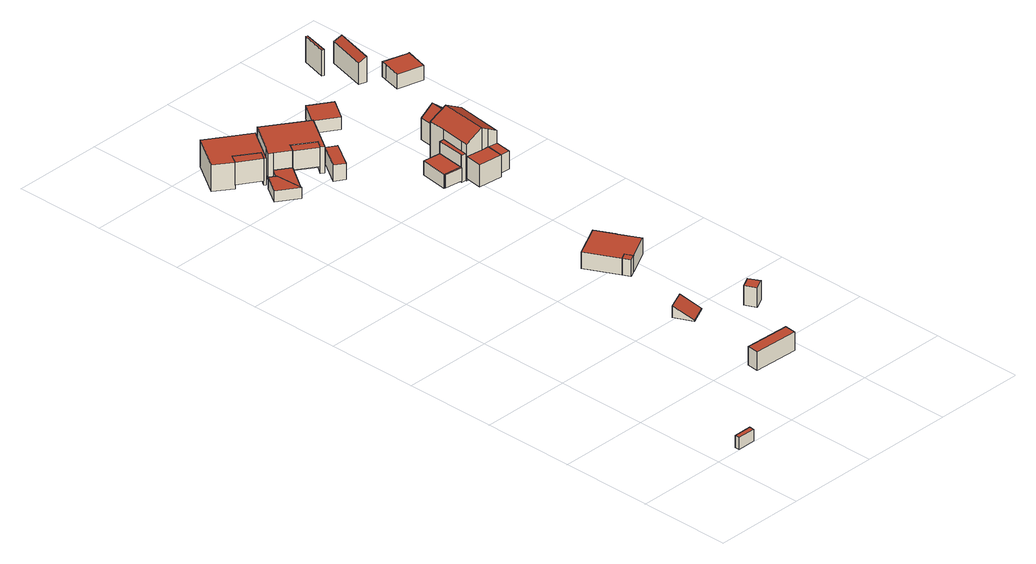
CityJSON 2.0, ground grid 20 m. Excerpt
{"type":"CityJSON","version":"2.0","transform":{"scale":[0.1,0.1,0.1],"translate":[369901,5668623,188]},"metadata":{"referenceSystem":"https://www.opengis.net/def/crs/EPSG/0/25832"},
"CityObjects":{
"building1":{"type":"Building","attributes":{"Gemeindeschluessel":"05120000","function":"51009_1610","roofType":"1000","measuredHeight":2.58},"geometry":[{"type":"Solid","lod":"2","boundaries":[[[[0,1,2,3]],[[4,5,1,0]],[[6,7,5,4]],[[3,2,7,6]],[[4,0,3,6]],[[1,5,7,2]]]],"semantics":{"surfaces":[{"type":"WallSurface"},{"type":"RoofSurface"},{"type":"GroundSurface"}],"values":[[0,0,0,0,1,2]]}}]},
"building2":{"type":"Building","attributes":{"Gemeindeschluessel":"05120000","function":"51009_1610","roofType":"1000","measuredHeight":4.02},"geometry":[{"type":"Solid","lod":"2","boundaries":[[[[8,9,10,11]],[[12,13,9,8]],[[14,15,13,12]],[[11,10,15,14]],[[12,8,11,14]],[[9,13,15,10]]]],"semantics":{"surfaces":[{"type":"WallSurface"},{"type":"RoofSurface"},{"type":"GroundSurface"}],"values":[[0,0,0,0,1,2]]}}]},
"building3":{"type":"Building","attributes":{"Gemeindeschluessel":"05120000","function":"31001_3022","roofType":"2100","measuredHeight":2.65},"address":[{"country":"Germany","locality":"Remscheid","thoroughfareNumber":"34","thoroughfareName":"Küppelstein"}],"geometry":[{"type":"Solid","lod":"2","boundaries":[[[[16,17,18,19]],[[20,21,17,16]],[[22,23,21,20]],[[19,18,23,22]],[[20,16,19,22]],[[17,21,23,18]]]],"semantics":{"surfaces":[{"type":"WallSurface"},{"type":"RoofSurface"},{"type":"GroundSurface"}],"values":[[0,0,0,0,1,2]]}}]},
"building4":{"type":"Building","attributes":{"Gemeindeschluessel":"05120000","function":"31001_3022","roofType":"1000","measuredHeight":4.33},"address":[{"country":"Germany","locality":"Remscheid","thoroughfareNumber":"34","thoroughfareName":"Küppelstein"}],"geometry":[{"type":"Solid","lod":"2","boundaries":[[[[24,25,26,27]],[[28,29,25,24]],[[30,31,29,28]],[[27,26,31,30]],[[28,24,27,30]],[[25,29,31,26]]]],"semantics":{"surfaces":[{"type":"WallSurface"},{"type":"RoofSurface"},{"type":"GroundSurface"}],"values":[[0,0,0,0,1,2]]}}]},
"building5":{"type":"Building","attributes":{"Gemeindeschluessel":"05120000","function":"31001_3022"},"address":[{"country":"Germany","locality":"Remscheid","thoroughfareNumber":"34","thoroughfareName":"Küppelstein"}],"children":["building5-1","building5-2"]},
"building5-1":{"type":"BuildingPart","attributes":{"roofType":"1000","measuredHeight":3.74},"parents":["building5"],"geometry":[{"type":"MultiSurface","lod":"2","boundaries":[[[32,33,34,35]],[[36,37,33,32]],[[38,39,37,36]],[[40,41,39,38]],[[42,43,41,40]],[[44,45,43,42]],[[42,40,38,36,32,35,46,44]],[[34,33,37,39,41,43,45,47]],[[35,34,47,46]],[[46,48,47,45,44]]],"semantics":{"surfaces":[{"type":"WallSurface"},{"type":"RoofSurface"},{"type":"GroundSurface"},{"type":"ClosureSurface"}],"values":[0,0,0,0,0,0,1,2,3,3]}}]},
"building5-2":{"type":"BuildingPart","attributes":{"roofType":"1000","measuredHeight":3.77},"address":[{"country":"Germany","locality":"Remscheid","thoroughfareNumber":"34","thoroughfareName":"Küppelstein"}],"parents":["building5"],"geometry":[{"type":"MultiSurface","lod":"2","boundaries":[[[49,50,45,44]],[[35,34,50,49]],[[44,46,35,49]],[[47,45,50,34]],[[47,34,47,51]],[[51,47,34,35,46]],[[44,45,47,45,44,46]]],"semantics":{"surfaces":[{"type":"WallSurface"},{"type":"RoofSurface"},{"type":"GroundSurface"},{"type":"ClosureSurface"}],"values":[0,0,1,2,0,3,0]}}]},
"building6":{"type":"Building","attributes":{"Gemeindeschluessel":"05120000","function":"51009_1610","roofType":"1000","measuredHeight":4.96},"geometry":[{"type":"Solid","lod":"2","boundaries":[[[[52,53,54,55]],[[56,57,53,52]],[[58,59,57,56]],[[55,54,59,58]],[[56,52,55,58]],[[53,57,59,54]]]],"semantics":{"surfaces":[{"type":"WallSurface"},{"type":"RoofSurface"},{"type":"GroundSurface"}],"values":[[0,0,0,0,1,2]]}}]},
"building7":{"type":"Building","attributes":{"Gemeindeschluessel":"05120000","function":"31001_1010","roofType":"1000","measuredHeight":5.97},"address":[{"country":"Germany","locality":"Remscheid","thoroughfareNumber":"38","thoroughfareName":"Küppelstein"}],"geometry":[{"type":"Solid","lod":"2","boundaries":[[[[56,60,61,62]],[[52,63,60,56]],[[55,64,63,52]],[[58,65,64,55]],[[66,67,65,58]],[[68,69,67,66]],[[70,71,69,68]],[[72,73,71,70]],[[62,61,73,72]],[[70,68,66,58,55,52,56,62,72]],[[60,63,64,65,67,69,71,73,61]]]],"semantics":{"surfaces":[{"type":"WallSurface"},{"type":"RoofSurface"},{"type":"GroundSurface"}],"values":[[0,0,0,0,0,0,0,0,0,1,2]]}}]},
"building8":{"type":"Building","attributes":{"Gemeindeschluessel":"05120000","function":"31001_1010"},"address":[{"country":"Germany","locality":"Remscheid","thoroughfareNumber":"36","thoroughfareName":"Küppelstein"}],"children":["building8-1","building8-2","building8-3"]},
"building8-1":{"type":"BuildingPart","attributes":{"roofType":"1000","measuredHeight":5.79},"parents":["building8"],"geometry":[{"type":"MultiSurface","lod":"2","boundaries":[[[74,75,76,77]],[[78,79,80,81]],[[82,83,79,78]],[[84,85,83,82]],[[86,87,85,84]],[[88,89,87,86]],[[90,91,89,88]],[[92,93,91,90]],[[77,76,93,92]],[[90,88,86,84,82,78,81,74,77,92]],[[75,80,79,83,85,87,89,91,93,76]],[[81,94,95,96,75,80,75,74]],[[80,75,96,95,94]]],"semantics":{"surfaces":[{"type":"WallSurface"},{"type":"RoofSurface"},{"type":"GroundSurface"},{"type":"ClosureSurface"}],"values":[0,0,0,0,0,0,0,0,0,1,2,0,3]}}]},
"building8-2":{"type":"BuildingPart","attributes":{"roofType":"1000","measuredHeight":2.51},"address":[{"country":"Germany","locality":"Remscheid","thoroughfareNumber":"36","thoroughfareName":"Küppelstein"}],"parents":["building8"],"geometry":[{"type":"MultiSurface","lod":"2","boundaries":[[[97,98,99,100]],[[101,102,98,97]],[[103,104,102,101]],[[97,100,103,101]],[[99,98,102,104]],[[100,99,105,106,103]],[[104,106,105,99]]],"semantics":{"surfaces":[{"type":"WallSurface"},{"type":"RoofSurface"},{"type":"GroundSurface"},{"type":"ClosureSurface"}],"values":[0,0,0,1,2,0,3]}}]},
"building8-3":{"type":"BuildingPart","attributes":{"roofType":"1000","measuredHeight":1.99},"parents":["building8"],"geometry":[{"type":"Solid","lod":"2","boundaries":[[[[95,80,104,106]],[[105,99,75,96]],[[96,95,106,105]],[[80,75,99,104]],[[96,75,80,95]],[[106,104,99,105]]]],"semantics":{"surfaces":[{"type":"WallSurface"},{"type":"RoofSurface"},{"type":"GroundSurface"},{"type":"ClosureSurface"}],"values":[[0,0,1,2,3,3]]}}]},
"building9":{"type":"Building","attributes":{"Gemeindeschluessel":"05120000","function":"31001_2463","roofType":"1000","measuredHeight":3.6},"address":[{"country":"Germany","locality":"Remscheid","thoroughfareNumber":"36","thoroughfareName":"Küppelstein"}],"geometry":[{"type":"Solid","lod":"2","boundaries":[[[[107,108,109,110]],[[111,112,108,107]],[[113,114,112,111]],[[110,109,114,113]],[[111,107,110,113]],[[108,112,114,109]]]],"semantics":{"surfaces":[{"type":"WallSurface"},{"type":"RoofSurface"},{"type":"GroundSurface"}],"values":[[0,0,0,0,1,2]]}}]},
"building10":{"type":"Building","attributes":{"Gemeindeschluessel":"05120000","function":"51009_1610","roofType":"1000","measuredHeight":4.22},"geometry":[{"type":"Solid","lod":"2","boundaries":[[[[115,116,117,118]],[[119,120,116,115]],[[121,122,120,119]],[[118,117,122,121]],[[119,115,118,121]],[[116,120,122,117]]]],"semantics":{"surfaces":[{"type":"WallSurface"},{"type":"RoofSurface"},{"type":"GroundSurface"}],"values":[[0,0,0,0,1,2]]}}]},
"building11":{"type":"Building","attributes":{"Gemeindeschluessel":"05120000","function":"51009_1610","roofType":"1000","measuredHeight":2.83},"geometry":[{"type":"Solid","lod":"2","boundaries":[[[[123,124,125,126]],[[127,128,124,123]],[[129,130,128,127]],[[126,125,130,129]],[[127,123,126,129]],[[124,128,130,125]]]],"semantics":{"surfaces":[{"type":"WallSurface"},{"type":"RoofSurface"},{"type":"GroundSurface"}],"values":[[0,0,0,0,1,2]]}}]},
"building12":{"type":"Building","attributes":{"Gemeindeschluessel":"05120000","function":"31001_2463","roofType":"1000","measuredHeight":3.18},"address":[{"country":"Germany","locality":"Remscheid","thoroughfareNumber":"14","thoroughfareName":"Küppelstein"}],"geometry":[{"type":"Solid","lod":"2","boundaries":[[[[131,132,133,134]],[[123,135,132,131]],[[126,136,135,123]],[[134,133,136,126]],[[123,131,134,126]],[[132,135,136,133]]]],"semantics":{"surfaces":[{"type":"WallSurface"},{"type":"RoofSurface"},{"type":"GroundSurface"}],"values":[[0,0,0,0,1,2]]}}]},
"building13":{"type":"Building","attributes":{"Gemeindeschluessel":"05120000","function":"51009_1610","roofType":"1000","measuredHeight":5.93},"geometry":[{"type":"Solid","lod":"2","boundaries":[[[[137,132,135,138]],[[139,140,132,137]],[[141,142,140,139]],[[143,144,142,141]],[[138,135,144,143]],[[141,139,137,138,143]],[[132,140,142,144,135]]]],"semantics":{"surfaces":[{"type":"WallSurface"},{"type":"RoofSurface"},{"type":"GroundSurface"}],"values":[[0,0,0,0,0,1,2]]}}]},
"building14":{"type":"Building","attributes":{"Gemeindeschluessel":"05120000","function":"31001_1010"},"address":[{"country":"Germany","locality":"Remscheid","thoroughfareNumber":"14","thoroughfareName":"Küppelstein"}],"children":["building14-1","building14-2"]},
"building14-1":{"type":"BuildingPart","attributes":{"roofType":"3100","measuredHeight":10.32},"parents":["building14"],"geometry":[{"type":"MultiSurface","lod":"2","boundaries":[[[145,146,147,148]],[[149,150,146,145]],[[151,152,150,149]],[[153,154,152,151]],[[155,156,154,153]],[[157,158,156,155]],[[159,160,158,157]],[[161,162,160,159]],[[161,159,157,155,163]],[[153,151,149,145,148,163,155]],[[147,146,150,152,154,156,158,160,162,164]],[[148,147,164,165,166,167,168,163]],[[168,167,166,165]],[[163,164,162,169,165,168,170,171,161]],[[171,170,168,165,169]]],"semantics":{"surfaces":[{"type":"WallSurface"},{"type":"RoofSurface"},{"type":"GroundSurface"},{"type":"ClosureSurface"}],"values":[0,0,0,0,0,0,0,0,1,1,2,0,3,0,3]}}]},
"building14-2":{"type":"BuildingPart","attributes":{"roofType":"1000","measuredHeight":4.94},"address":[{"country":"Germany","locality":"Remscheid","thoroughfareNumber":"14","thoroughfareName":"Küppelstein"}],"parents":["building14"],"geometry":[{"type":"MultiSurface","lod":"2","boundaries":[[[172,173,169,170]],[[174,175,173,172]],[[167,166,175,174]],[[172,170,167,174]],[[169,173,175,166]],[[168,165,166,167]],[[170,171,169,165,168]]],"semantics":{"surfaces":[{"type":"WallSurface"},{"type":"RoofSurface"},{"type":"GroundSurface"},{"type":"ClosureSurface"}],"values":[0,0,0,1,2,3,3]}}]},
"building15":{"type":"Building","attributes":{"Gemeindeschluessel":"05120000","function":"51009_1610","roofType":"1000","measuredHeight":4.01},"geometry":[{"type":"Solid","lod":"2","boundaries":[[[[176,177,178,170]],[[179,180,177,176]],[[172,181,180,179]],[[170,178,181,172]],[[179,176,170,172]],[[177,180,181,178]]]],"semantics":{"surfaces":[{"type":"WallSurface"},{"type":"RoofSurface"},{"type":"GroundSurface"}],"values":[[0,0,0,0,1,2]]}}]},
"building16":{"type":"Building","attributes":{"Gemeindeschluessel":"05120000","function":"31001_2463","roofType":"1000","measuredHeight":2.85},"address":[{"country":"Germany","locality":"Remscheid","thoroughfareNumber":"36","thoroughfareName":"Küppelstein"}],"geometry":[{"type":"Solid","lod":"2","boundaries":[[[[182,183,184,185]],[[186,187,183,182]],[[188,189,187,186]],[[185,184,189,188]],[[186,182,185,188]],[[183,187,189,184]]]],"semantics":{"surfaces":[{"type":"WallSurface"},{"type":"RoofSurface"},{"type":"GroundSurface"}],"values":[[0,0,0,0,1,2]]}}]},
"building17":{"type":"Building","attributes":{"Gemeindeschluessel":"05120000","function":"31001_2723","roofType":"3100","measuredHeight":6.89},"address":[{"country":"Germany","locality":"Remscheid","thoroughfareNumber":"11","thoroughfareName":"Küppelstein"}],"geometry":[{"type":"Solid","lod":"2","boundaries":[[[[190,191,192,193]],[[194,195,191,190]],[[196,197,195,194]],[[193,192,197,196]],[[190,198,194]],[[196,199,193]],[[193,199,198,190]],[[194,198,199,196]],[[191,195,197,192]]]],"semantics":{"surfaces":[{"type":"WallSurface"},{"type":"RoofSurface"},{"type":"GroundSurface"}],"values":[[0,0,0,0,0,0,1,1,2]]}}]},
"building18":{"type":"Building","attributes":{"Gemeindeschluessel":"05120000","function":"51009_1610","roofType":"2100","measuredHeight":5.64},"geometry":[{"type":"Solid","lod":"2","boundaries":[[[[200,201,202,203]],[[204,205,201,200]],[[206,207,205,204]],[[203,202,207,206]],[[204,200,203,206]],[[201,205,207,202]]]],"semantics":{"surfaces":[{"type":"WallSurface"},{"type":"RoofSurface"},{"type":"GroundSurface"}],"values":[[0,0,0,0,1,2]]}}]},
"building19":{"type":"Building","attributes":{"Gemeindeschluessel":"05120000","function":"51009_1610","roofType":"1000","measuredHeight":5.68},"geometry":[{"type":"Solid","lod":"2","boundaries":[[[[208,209,210,211]],[[212,213,209,208]],[[214,215,213,212]],[[211,210,215,214]],[[212,208,211,214]],[[209,213,215,210]]]],"semantics":{"surfaces":[{"type":"WallSurface"},{"type":"RoofSurface"},{"type":"GroundSurface"}],"values":[[0,0,0,0,1,2]]}}]},
"building20":{"type":"Building","attributes":{"Gemeindeschluessel":"05120000","function":"31001_2463","roofType":"1000","measuredHeight":3.29},"address":[{"country":"Germany","locality":"Remscheid","thoroughfareNumber":"10","thoroughfareName":"Küppelstein"}],"geometry":[{"type":"Solid","lod":"2","boundaries":[[[[216,217,218,219]],[[220,221,217,216]],[[222,223,221,220]],[[224,225,223,222]],[[226,227,225,224]],[[219,218,227,226]],[[224,222,220,216,219,226]],[[217,221,223,225,227,218]]]],"semantics":{"surfaces":[{"type":"WallSurface"},{"type":"RoofSurface"},{"type":"GroundSurface"}],"values":[[0,0,0,0,0,0,1,2]]}}]}
},
"vertices":[
[100,12,33],[100,12,7],[60,12,7],[60,12,33],[100,1,33],[100,1,7],[60,1,33],[60,1,7],
[346,150,81],[346,150,40],[247,154,40],[247,154,81],[344,125,81],[344,125,40],[245,129,81],[245,129,40],
[243,345,90],[243,345,64],[262,305,64],[262,305,66],[283,363,90],[283,363,64],[302,324,66],[302,324,64],
[383,248,123],[383,248,80],[371,272,80],[371,272,123],[359,236,123],[359,236,80],[348,260,123],[348,260,80],
[229,565,120],[229,565,83],[265,494,83],[265,494,120],[299,601,120],[299,601,83],[319,561,120],[319,561,83],[320,558,120],[320,558,83],[343,514,120],[343,514,83],[287,485,120],[287,485,83],[279,502,120],[279,502,83],[279,502,92],
[273,478,120],[273,478,83],[279,502,101],
[105,1269,90],[105,1269,40],[59,1300,40],[59,1300,90],[93,1252,90],[93,1252,40],[47,1282,90],[47,1282,40],
[93,1252,31],[97,1249,31],[97,1249,90],[105,1269,31],[59,1300,31],[47,1282,31],[9,1308,90],[9,1308,31],[59,1382,90],[59,1382,31],[147,1324,90],[147,1324,31],[138,1311,90],[138,1311,31],
[124,1207,113],[124,1207,55],[135,1224,55],[135,1224,113],[85,1232,113],[85,1232,55],[93,1227,55],[93,1227,113],[97,1249,113],[97,1249,55],[138,1311,113],[138,1311,55],[227,1251,113],[227,1251,55],[175,1172,113],[175,1172,55],[168,1177,113],[168,1177,55],[180,1194,113],[180,1194,55],[93,1227,63],[93,1227,75],[124,1207,75],
[36,1171,80],[36,1171,55],[80,1142,55],[80,1142,80],[63,1212,80],[63,1212,55],[77,1203,80],[77,1203,55],[80,1142,75],[77,1203,75],
[195,1157,113],[195,1157,77],[174,1170,77],[174,1170,113],[160,1103,113],[160,1103,77],[139,1117,113],[139,1117,77],
[180,1194,112],[180,1194,70],[135,1224,70],[135,1224,112],[168,1177,112],[168,1177,70],[124,1207,112],[124,1207,70],
[283,925,126],[283,925,97],[243,930,97],[243,930,126],[282,921,126],[282,921,97],[243,926,126],[243,926,97],
[290,985,126],[290,985,94],[251,990,94],[251,990,126],[283,925,94],[243,930,94],
[290,985,153],[283,925,153],[300,984,153],[300,984,94],[292,920,153],[292,920,94],[282,921,153],[282,921,94],
[293,931,175],[293,931,93],[292,918,93],[292,918,175],[300,984,175],[300,984,93],[304,1022,175],[304,1022,93],[325,1019,187],[325,1019,93],[341,1017,196],[341,1017,93],[379,1013,175],[379,1013,93],[365,909,175],[365,909,93],[344,912,187],[344,912,93],[328,913,196],[328,913,93],[328,913,99],[292,918,99],[292,918,148],[328,913,148],[344,912,99],[344,912,148],[344,912,123],
[340,874,148],[340,874,99],[287,880,148],[287,880,99],
[365,909,148],[365,909,108],[344,912,108],[360,872,148],[360,872,108],[340,874,108],
[312,1275,104],[312,1275,76],[265,1305,76],[265,1305,104],[282,1230,104],[282,1230,76],[235,1260,104],[235,1260,76],
[379,1013,148],[379,1013,101],[384,1065,101],[384,1065,148],[325,1019,148],[325,1019,101],[331,1071,148],[331,1071,101],[352,1016,170],[358,1068,170],
[418,1356,167],[418,1356,111],[401,1361,111],[401,1361,158],[395,1271,167],[395,1271,111],[378,1276,158],[378,1276,111],
[394,1421,148],[394,1421,91],[390,1423,91],[390,1423,148],[380,1366,148],[380,1366,91],[375,1368,148],[375,1368,91],
[425,1259,147],[425,1259,114],[422,1247,114],[422,1247,147],[479,1244,147],[479,1244,114],[482,1244,147],[482,1244,114],[469,1194,147],[469,1194,114],[412,1209,147],[412,1209,114]
]}
